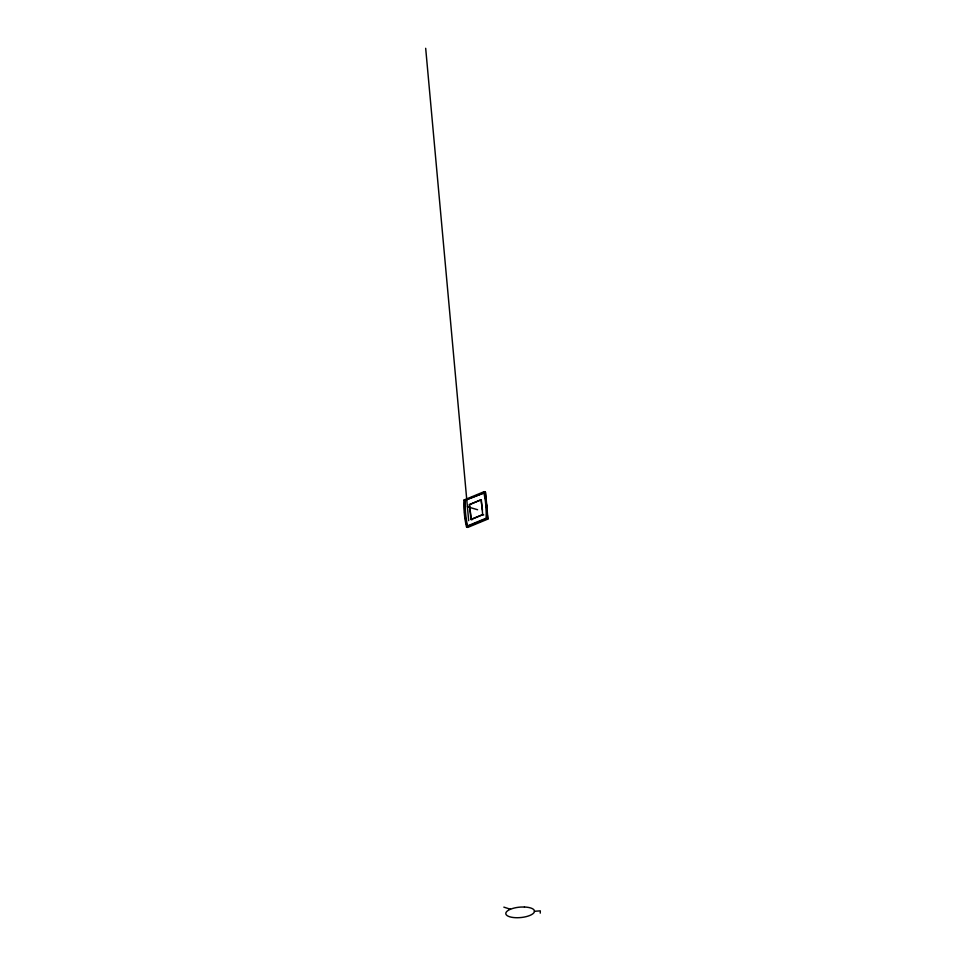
<?xml version="1.0" encoding="UTF-8"?>
<svg xmlns="http://www.w3.org/2000/svg" width="966" height="966" viewBox="0 0 966 966"><rect width="100%" height="100%" fill="white"/><g stroke="black" fill="none" stroke-linecap="round" stroke-linejoin="round"><path stroke-width="1.45" d="M540.236 913.148L540.32 910.853L534.427 911.288M464.61 500.46L484.509 492.757L464.61 500.46L464.537 502.199A83.209 58.854 -72.2 0 0 466.578 524.586L467.677 526.385L486.852 518.452M465.334 500.69L465.274 502.441A83.209 58.854 -72.2 0 0 467.315 524.816L467.677 526.385M464.091 499.965L484.171 491.658L485.391 492.044L485.62 494.085A60.218 4.516 86.5 0 1 487.854 519.092L467.773 527.412L466.554 527.013A83.933 59.373 -72.2 0 1 464.091 499.965L465.31 500.364M482.722 493.155L485.391 492.044L485.572 494.483A59.651 4.468 86.5 0 0 486.14 501.632M482.662 514.576L481.31 499.7L469.524 504.578L470.877 519.454L482.662 514.576L483.749 514.914M483.145 514.576L471.48 519.418L469.295 504.65L480.971 499.808L482.493 510.145M466.94 526.156L486.115 518.211L486.176 516.472A83.209 58.854 -72.2 0 0 484.135 494.085L483.773 492.515M466.554 527.013L486.635 518.706L487.854 519.092L487.625 517.064A59.651 4.468 86.5 0 1 487.395 514.987M467.411 506.739L477.59 509.734M470.877 519.454L471.963 519.793M503.841 907.134L510.459 909.248M425.68 48.3L468.667 520.662M466.373 522.992A60.218 55.956 6.2 0 1 465.817 520.759M465.358 518.525A60.218 55.956 6.2 0 1 464.598 511.739M484.171 491.658A83.933 59.373 -72.2 0 1 486.635 518.706M485.306 496.452A83.209 58.854 -72.2 0 1 486.912 512.077M487.178 512.861A59.651 4.468 86.5 0 1 486.333 503.95M524.453 907.014L520.771 907.062A14.393 5.228 -5.2 0 0 505.81 913.256A14.393 5.228 -5.2 0 0 519.515 917.652A14.393 5.228 -5.2 0 0 534.476 911.457L534.15 910.117A14.393 5.228 -5.2 0 0 524.453 907.014"/></g></svg>
